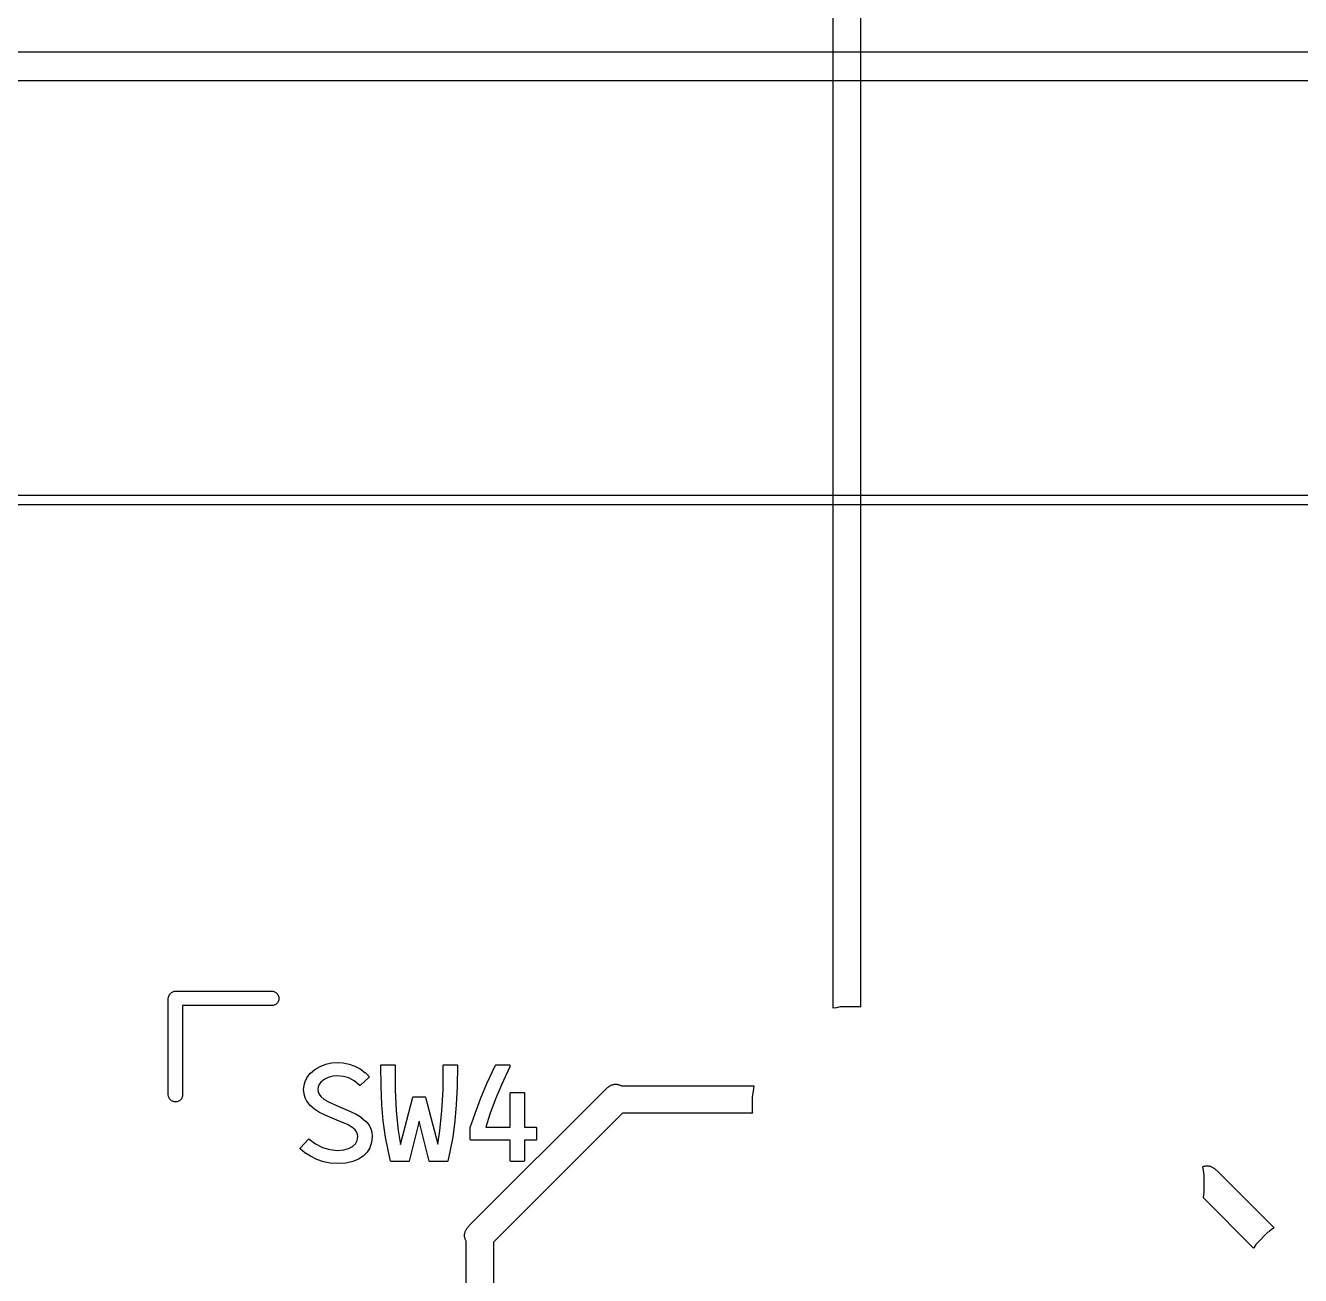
# Model space of a CAD drawing. Extents: x 111.8 to 210.7, y -80.1 to -34.2.
# Drawn here: x 150.94 to 164.18, y -65.68 to -52.7 of the extents above; entities that cross this region are included whole.
import ezdxf

# ---------------------------------------------------------------- set-up
doc = ezdxf.new("R2010")
doc.units = 0
doc.layers.add('BLACK', color=7, linetype='CONTINUOUS')

msp = doc.modelspace()

# ---------------------------------------------------------------- linework, layer by layer
at = {"layer": 'BLACK', "linetype": 'CONTINUOUS'}
for p, q in [((159.324329, -62.901988), (159.324329, -47.016868)), ((159.60648, -47.02638), (159.60648, -62.890926)), ((126.555718, -52.975), (171.564282, -52.975)), ((171.60106, -53.275), (126.51894, -53.275)), ((187.06, -57.675), (112.06, -57.675)), ((114.86704, -57.575), (185.25296, -57.575)), ((152.454999, -62.73764), (152.482035, -62.726441)), ((152.482035, -62.726441), (152.496667, -62.725)), ((152.496667, -62.725), (153.496667, -62.725)), ((153.496667, -62.725), (153.511299, -62.726441)), ((153.511299, -62.726441), (153.538335, -62.73764)), ((152.421667, -62.8), (152.423108, -62.785368)), ((152.421667, -63.8), (152.421667, -62.8)), ((152.423108, -62.785368), (152.434307, -62.758332)), ((152.434307, -62.758332), (152.454999, -62.73764)), ((153.538335, -62.86236), (153.511299, -62.873559)), ((153.538335, -62.73764), (153.559027, -62.758332)), ((153.559027, -62.841668), (153.538335, -62.86236)), ((153.559027, -62.758332), (153.570226, -62.785368)), ((153.570226, -62.814632), (153.559027, -62.841668)), ((153.570226, -62.785368), (153.570226, -62.814632)), ((153.496667, -62.875), (152.571667, -62.875)), ((152.571667, -62.875), (152.571667, -63.8)), ((153.511299, -62.873559), (153.496667, -62.875)), ((159.358247, -62.896616), (159.324329, -62.901988)), ((159.397082, -62.888892), (159.358247, -62.896616)), ((159.407021, -62.888892), (159.397082, -62.888892)), ((159.416965, -62.887317), (159.407021, -62.888892)), ((159.576369, -62.887317), (159.416965, -62.887317)), ((159.586313, -62.888892), (159.576369, -62.887317)), ((159.596252, -62.888892), (159.586313, -62.888892)), ((159.60648, -62.890926), (159.596252, -62.888892)), ((153.944346, -63.536584), (153.997652, -63.505967)), ((153.997652, -63.505967), (153.998376, -63.505625)), ((153.998376, -63.505625), (154.056384, -63.483729)), ((154.056384, -63.483729), (154.05707, -63.483525)), ((154.05707, -63.483525), (154.117034, -63.47026)), ((154.117034, -63.47026), (154.117736, -63.470156)), ((154.117736, -63.470156), (154.17397, -63.465897)), ((154.17397, -63.465897), (154.174678, -63.465894)), ((154.174678, -63.465894), (154.23738, -63.470042)), ((154.23738, -63.470042), (154.238051, -63.470132)), ((154.238051, -63.470132), (154.298525, -63.482483)), ((154.298525, -63.482483), (154.299179, -63.482664)), ((154.299179, -63.482664), (154.357964, -63.50329)), ((154.357964, -63.50329), (154.35859, -63.503559)), ((154.35859, -63.503559), (154.413961, -63.53195)), ((154.629502, -63.493318), (154.630948, -63.489775)), ((154.630653, -63.713315), (154.629502, -63.493318)), ((154.630948, -63.489775), (154.634476, -63.488292)), ((154.634476, -63.488292), (154.771705, -63.488292)), ((154.771705, -63.488292), (154.775241, -63.489756)), ((154.775241, -63.489756), (154.776705, -63.493289)), ((154.776705, -63.493289), (154.776851, -63.750119)), ((155.274156, -63.749962), (155.276318, -63.49325)), ((155.276318, -63.49325), (155.277812, -63.489727)), ((155.277812, -63.489727), (155.281318, -63.488292)), ((155.281318, -63.488292), (155.418521, -63.488292)), ((155.418521, -63.488292), (155.422057, -63.489756)), ((155.423521, -63.493352), (155.420881, -63.713287)), ((155.422057, -63.489756), (155.423521, -63.493292)), ((155.423521, -63.493292), (155.423521, -63.493352)), ((155.73009, -63.682809), (155.818077, -63.491205)), ((155.818077, -63.491205), (155.820883, -63.488604)), ((155.820883, -63.488604), (155.822621, -63.488292)), ((155.822621, -63.488292), (155.964038, -63.488292)), ((155.96857, -63.509388), (155.88067, -63.697921)), ((155.964038, -63.488292), (155.967574, -63.489756)), ((155.967574, -63.489756), (155.969038, -63.493292)), ((155.969038, -63.507275), (155.96857, -63.509388)), ((155.969038, -63.493292), (155.969038, -63.507275)), ((153.842418, -63.661255), (153.859722, -63.625567)), ((153.859722, -63.625567), (153.860248, -63.624713)), ((153.860248, -63.624713), (153.896551, -63.577195)), ((153.896551, -63.577195), (153.897288, -63.576418)), ((153.897288, -63.576418), (153.9436, -63.537108)), ((153.9436, -63.537108), (153.944346, -63.536584)), ((154.040314, -63.641657), (154.005704, -63.669727)), ((154.083032, -63.620528), (154.040314, -63.641657)), ((154.129324, -63.607549), (154.083032, -63.620528)), ((154.174361, -63.603337), (154.129324, -63.607549)), ((154.24099, -63.609083), (154.174361, -63.603337)), ((154.297737, -63.62538), (154.24099, -63.609083)), ((154.350492, -63.654159), (154.297737, -63.62538)), ((154.409165, -63.702972), (154.350492, -63.654159)), ((154.413961, -63.53195), (154.414582, -63.532328)), ((154.414582, -63.532328), (154.463872, -63.567467)), ((154.508143, -63.617375), (154.415758, -63.702799)), ((154.463872, -63.567467), (154.464439, -63.567937)), ((154.464439, -63.567937), (154.508217, -63.610103)), ((154.508349, -63.617173), (154.508143, -63.617375)), ((154.508217, -63.610103), (154.509747, -63.61361)), ((154.509747, -63.61361), (154.508349, -63.617173)), ((153.82773, -63.747099), (153.827731, -63.746281)), ((153.831381, -63.79197), (153.82773, -63.747099)), ((153.827731, -63.746281), (153.831371, -63.702397)), ((153.831371, -63.702397), (153.831525, -63.701514)), ((153.831525, -63.701514), (153.842088, -63.66214)), ((153.842088, -63.66214), (153.842418, -63.661255)), ((153.978375, -63.716631), (153.974954, -63.743895)), ((153.974954, -63.743895), (153.978265, -63.771288)), ((153.978265, -63.771288), (153.987933, -63.795479)), ((153.988441, -63.692244), (153.978375, -63.716631)), ((154.005704, -63.669727), (153.988441, -63.692244)), ((154.412167, -63.704124), (154.409165, -63.702972)), ((154.415758, -63.702799), (154.412167, -63.704124)), ((154.630658, -63.713516), (154.630653, -63.713315)), ((154.639393, -63.905366), (154.630658, -63.713516)), ((154.776851, -63.750119), (154.787866, -63.967534)), ((155.262959, -63.966859), (155.274156, -63.749962)), ((155.420875, -63.713466), (155.411677, -63.905335)), ((155.420881, -63.713287), (155.420875, -63.713466)), ((155.550548, -65.154624), (156.961308, -63.743867)), ((155.664008, -63.842109), (155.730016, -63.68298)), ((155.730016, -63.68298), (155.73009, -63.682809)), ((155.88067, -63.697921), (155.815366, -63.852819)), ((155.971616, -63.780278), (155.97308, -63.776742)), ((155.971616, -64.137917), (155.971616, -63.780278)), ((155.97308, -63.776742), (155.976616, -63.775278)), ((155.976616, -63.775278), (156.11382, -63.775278)), ((156.11382, -63.775278), (156.117356, -63.776742)), ((156.117356, -63.776742), (156.11882, -63.780278)), ((156.11882, -63.780278), (156.11882, -64.137917)), ((156.961308, -63.743867), (156.967921, -63.737461)), ((156.967921, -63.737461), (156.974534, -63.731468)), ((156.974534, -63.731468), (156.981147, -63.725888)), ((156.981147, -63.725888), (156.98776, -63.720722)), ((156.98776, -63.720722), (156.994373, -63.715969)), ((156.994373, -63.715969), (157.000986, -63.711629)), ((157.000986, -63.711629), (157.007599, -63.707703)), ((157.007599, -63.707703), (157.014212, -63.70419)), ((157.014212, -63.70419), (157.020825, -63.70109)), ((157.020825, -63.70109), (157.027438, -63.698404)), ((157.027438, -63.698404), (157.034051, -63.696131)), ((157.034051, -63.696131), (157.040664, -63.694271)), ((157.040664, -63.694271), (157.047277, -63.692824)), ((157.047277, -63.692824), (157.05389, -63.691791)), ((157.05389, -63.691791), (157.060503, -63.691171)), ((157.060503, -63.691171), (157.067116, -63.690964)), ((157.067116, -63.690964), (157.073729, -63.691171)), ((157.073729, -63.691171), (157.080341, -63.691791)), ((157.080341, -63.691791), (157.086954, -63.692824)), ((157.086954, -63.692824), (157.093567, -63.694271)), ((157.093567, -63.694271), (157.10018, -63.696131)), ((157.10018, -63.696131), (157.106793, -63.698404)), ((157.106793, -63.698404), (157.113406, -63.70109)), ((157.113406, -63.70109), (157.120018, -63.70419)), ((157.120018, -63.70419), (157.126631, -63.707703)), ((157.126631, -63.707703), (157.128137, -63.708597)), ((157.128137, -63.708597), (158.501675, -63.708597)), ((158.493283, -63.76158), (158.485559, -63.800415)), ((158.501675, -63.708597), (158.493283, -63.76158)), ((152.423108, -63.814632), (152.421667, -63.8)), ((152.434307, -63.841668), (152.423108, -63.814632)), ((152.454999, -63.86236), (152.434307, -63.841668)), ((152.482035, -63.873559), (152.454999, -63.86236)), ((152.511299, -63.873559), (152.482035, -63.873559)), ((152.538335, -63.86236), (152.511299, -63.873559)), ((152.559027, -63.841668), (152.538335, -63.86236)), ((152.570226, -63.814632), (152.559027, -63.841668)), ((152.571667, -63.8), (152.570226, -63.814632)), ((153.831537, -63.792866), (153.831381, -63.79197)), ((153.84194, -63.831472), (153.831537, -63.792866)), ((153.842295, -63.832406), (153.84194, -63.831472)), ((153.859015, -63.86586), (153.842295, -63.832406)), ((153.859563, -63.866723), (153.859015, -63.86586)), ((153.894827, -63.911396), (153.859563, -63.866723)), ((153.895507, -63.912102), (153.894827, -63.911396)), ((153.940782, -63.950716), (153.895507, -63.912102)), ((153.987933, -63.795479), (154.004369, -63.817511)), ((154.004369, -63.817511), (154.03812, -63.84644)), ((154.03812, -63.84644), (154.084204, -63.873892)), ((154.084204, -63.873892), (154.194499, -63.922709)), ((154.194499, -63.922709), (154.314165, -63.97314)), ((154.639409, -63.905596), (154.639393, -63.905366)), ((154.65468, -64.071994), (154.639409, -63.905596)), ((154.831718, -64.314768), (154.961472, -63.823818)), ((154.961472, -63.823818), (154.963791, -63.820774)), ((154.963791, -63.820774), (154.966306, -63.820096)), ((154.966306, -63.820096), (155.086717, -63.820096)), ((155.086717, -63.820096), (155.090253, -63.82156)), ((155.090253, -63.82156), (155.09155, -63.823815)), ((155.09155, -63.823815), (155.22119, -64.312993)), ((155.411663, -63.90554), (155.396818, -64.071981)), ((155.411677, -63.905335), (155.411663, -63.90554)), ((155.606602, -63.996148), (155.663941, -63.842279)), ((155.663941, -63.842279), (155.664008, -63.842109)), ((155.815366, -63.852819), (155.760424, -64.002672)), ((158.485559, -63.810353), (158.483984, -63.820298)), ((158.483984, -63.820298), (158.483984, -63.979701)), ((158.485559, -63.800415), (158.485559, -63.810353)), ((153.941364, -63.951144), (153.940782, -63.950716)), ((153.993155, -63.983738), (153.941364, -63.951144)), ((153.993585, -63.983979), (153.993155, -63.983738)), ((154.051704, -64.012995), (153.993585, -63.983979)), ((154.052053, -64.013154), (154.051704, -64.012995)), ((154.172449, -64.062119), (154.052053, -64.013154)), ((154.314165, -63.97314), (154.314453, -63.973273)), ((154.314453, -63.973273), (154.37215, -64.002023)), ((154.37215, -64.002023), (154.37254, -64.00224)), ((154.37254, -64.00224), (154.424753, -64.034367)), ((154.424753, -64.034367), (154.42532, -64.034773)), ((154.42532, -64.034773), (154.471199, -64.072734)), ((154.787866, -63.967534), (154.808965, -64.172086)), ((155.242818, -64.170816), (155.262959, -63.966859)), ((155.557521, -64.141316), (155.60655, -63.996293)), ((155.60655, -63.996293), (155.606602, -63.996148)), ((155.760424, -64.002672), (155.71881, -64.137917)), ((157.13765, -63.990751), (155.797435, -65.330967)), ((158.485559, -63.990751), (157.13765, -63.990751)), ((158.483984, -63.979701), (158.485559, -63.989645)), ((158.485559, -63.989645), (158.485559, -63.990751)), ((154.282007, -64.108863), (154.172449, -64.062119)), ((154.327599, -64.135434), (154.282007, -64.108863)), ((154.361127, -64.163211), (154.327599, -64.135434)), ((154.377596, -64.184322), (154.361127, -64.163211)), ((154.387233, -64.207516), (154.377596, -64.184322)), ((154.471199, -64.072734), (154.471908, -64.073452)), ((154.471908, -64.073452), (154.507239, -64.117374)), ((154.507239, -64.117374), (154.507798, -64.118238)), ((154.507798, -64.118238), (154.524592, -64.15119)), ((154.524592, -64.15119), (154.524956, -64.152127)), ((154.524956, -64.152127), (154.535322, -64.189592)), ((154.654706, -64.072221), (154.65468, -64.071994)), ((154.677704, -64.238646), (154.654706, -64.072221)), ((154.808965, -64.172086), (154.831718, -64.314768)), ((155.02651, -64.072681), (154.923531, -64.488502)), ((155.12943, -64.488501), (155.02651, -64.072681)), ((155.22119, -64.312993), (155.242818, -64.170816)), ((155.396794, -64.072196), (155.374657, -64.238635)), ((155.396818, -64.071981), (155.396794, -64.072196)), ((155.557258, -64.142917), (155.557521, -64.141316)), ((155.557258, -64.266077), (155.557258, -64.142917)), ((155.71881, -64.137917), (155.971616, -64.137917)), ((156.11882, -64.137917), (156.239849, -64.137917)), ((156.239849, -64.137917), (156.243385, -64.139381)), ((156.243385, -64.139381), (156.244849, -64.142917)), ((156.244849, -64.142917), (156.244849, -64.266077)), ((153.79125, -64.355123), (153.879483, -64.25993)), ((153.879483, -64.25993), (153.88296, -64.258333)), ((153.88296, -64.258333), (153.886207, -64.259372)), ((153.886207, -64.259372), (153.950255, -64.30886)), ((153.950255, -64.30886), (154.022904, -64.346173)), ((154.333887, -64.338262), (154.365835, -64.309002)), ((154.365835, -64.309002), (154.384188, -64.27496)), ((154.384188, -64.27496), (154.390523, -64.233823)), ((154.390523, -64.233823), (154.387233, -64.207516)), ((154.532886, -64.29592), (154.515653, -64.348449)), ((154.533111, -64.294853), (154.532886, -64.29592)), ((154.539094, -64.23439), (154.533111, -64.294853)), ((154.535322, -64.189592), (154.535485, -64.190506)), ((154.535485, -64.190506), (154.5391, -64.233479)), ((154.5391, -64.233479), (154.539094, -64.23439)), ((154.677741, -64.238873), (154.677704, -64.238646)), ((154.703188, -64.376224), (154.677741, -64.238873)), ((155.37462, -64.23887), (155.349662, -64.376214)), ((155.374657, -64.238635), (155.37462, -64.23887)), ((155.558722, -64.269613), (155.557258, -64.266077)), ((155.562258, -64.271077), (155.558722, -64.269613)), ((155.971616, -64.271077), (155.562258, -64.271077)), ((155.971616, -64.4873), (155.971616, -64.271077)), ((156.239849, -64.271077), (156.11882, -64.271077)), ((156.11882, -64.271077), (156.11882, -64.4873)), ((156.243385, -64.269613), (156.239849, -64.271077)), ((156.244849, -64.266077), (156.243385, -64.269613)), ((153.789944, -64.359037), (153.791036, -64.35537)), ((153.791765, -64.362403), (153.789944, -64.359037)), ((153.791036, -64.35537), (153.79125, -64.355123)), ((153.840662, -64.402117), (153.791765, -64.362403)), ((153.841134, -64.402457), (153.840662, -64.402117)), ((153.89778, -64.438414), (153.841134, -64.402457)), ((153.898253, -64.438679), (153.89778, -64.438414)), ((153.963497, -64.470781), (153.898253, -64.438679)), ((154.022904, -64.346173), (154.10072, -64.369579)), ((154.10072, -64.369579), (154.178619, -64.377256)), ((154.178619, -64.377256), (154.242991, -64.372332)), ((154.242991, -64.372332), (154.293873, -64.358877)), ((154.293873, -64.358877), (154.333887, -64.338262)), ((154.445161, -64.438288), (154.397909, -64.469499)), ((154.445974, -64.437618), (154.445161, -64.438288)), ((154.486204, -64.396622), (154.445974, -64.437618)), ((154.486901, -64.395728), (154.486204, -64.396622)), ((154.515168, -64.349498), (154.486901, -64.395728)), ((154.515653, -64.348449), (154.515168, -64.349498)), ((154.703245, -64.376493), (154.703188, -64.376224)), ((154.730454, -64.48848), (154.703245, -64.376493)), ((155.349603, -64.376493), (155.32257, -64.488473)), ((155.349662, -64.376214), (155.349603, -64.376493)), ((153.964042, -64.471011), (153.963497, -64.470781)), ((154.032369, -64.495094), (153.964042, -64.471011)), ((154.03303, -64.495277), (154.032369, -64.495094)), ((154.103764, -64.509738), (154.03303, -64.495277)), ((154.104436, -64.509828), (154.103764, -64.509738)), ((154.178233, -64.514698), (154.104436, -64.509828)), ((154.178878, -64.514699), (154.178233, -64.514698)), ((154.266036, -64.509182), (154.178878, -64.514699)), ((154.266767, -64.509081), (154.266036, -64.509182)), ((154.338054, -64.49381), (154.266767, -64.509081)), ((154.338887, -64.493554), (154.338054, -64.49381)), ((154.397033, -64.46996), (154.338887, -64.493554)), ((154.397909, -64.469499), (154.397033, -64.46996)), ((154.731777, -64.490836), (154.730454, -64.48848)), ((154.735313, -64.4923), (154.731777, -64.490836)), ((154.918678, -64.4923), (154.735313, -64.4923)), ((154.92126, -64.491582), (154.918678, -64.4923)), ((154.923531, -64.488502), (154.92126, -64.491582)), ((155.130748, -64.490836), (155.12943, -64.488501)), ((155.134284, -64.4923), (155.130748, -64.490836)), ((155.31771, -64.4923), (155.134284, -64.4923)), ((155.320317, -64.491566), (155.31771, -64.4923)), ((155.32257, -64.488473), (155.320317, -64.491566)), ((155.97308, -64.490836), (155.971616, -64.4873)), ((155.976616, -64.4923), (155.97308, -64.490836)), ((156.11382, -64.4923), (155.976616, -64.4923)), ((156.117356, -64.490836), (156.11382, -64.4923)), ((156.11882, -64.4873), (156.117356, -64.490836)), ((163.162706, -64.545478), (163.164231, -64.544859)), ((163.176144, -64.630321), (163.162706, -64.545478)), ((163.164231, -64.544859), (163.170844, -64.542586)), ((163.170844, -64.542586), (163.177457, -64.540726)), ((163.177457, -64.540726), (163.18407, -64.53928)), ((163.18407, -64.53928), (163.190683, -64.538246)), ((163.190683, -64.538246), (163.197295, -64.537626)), ((163.197295, -64.537626), (163.203908, -64.53742)), ((163.203908, -64.53742), (163.210521, -64.537626)), ((163.210521, -64.537626), (163.217134, -64.538246)), ((163.217134, -64.538246), (163.223747, -64.53928)), ((163.223747, -64.53928), (163.23036, -64.540726)), ((163.23036, -64.540726), (163.236973, -64.542586)), ((163.236973, -64.542586), (163.243586, -64.544859)), ((163.243586, -64.544859), (163.250199, -64.547546)), ((163.250199, -64.547546), (163.256812, -64.550645)), ((163.256812, -64.550645), (163.263425, -64.554158)), ((163.263425, -64.554158), (163.270038, -64.558085)), ((163.270038, -64.558085), (163.276651, -64.562424)), ((163.276651, -64.562424), (163.283264, -64.567177)), ((163.283264, -64.567177), (163.289877, -64.572344)), ((163.289877, -64.572344), (163.29649, -64.577923)), ((163.29649, -64.577923), (163.303103, -64.583916)), ((163.303103, -64.583916), (163.309716, -64.590322)), ((163.176144, -64.809679), (163.176144, -64.630321)), ((163.309716, -64.590322), (163.900668, -65.181271)), ((163.166532, -64.870365), (163.176144, -64.809679)), ((163.687293, -65.391125), (163.166532, -64.870365)), ((155.497854, -65.253819), (155.498474, -65.247206)), ((155.498474, -65.247206), (155.499507, -65.240593)), ((155.499507, -65.240593), (155.500954, -65.23398)), ((155.500954, -65.23398), (155.502814, -65.227367)), ((155.502814, -65.227367), (155.505087, -65.220754)), ((155.505087, -65.220754), (155.507773, -65.214141)), ((155.507773, -65.214141), (155.510873, -65.207528)), ((155.510873, -65.207528), (155.514386, -65.200915)), ((155.514386, -65.200915), (155.518312, -65.194302)), ((155.518312, -65.194302), (155.522651, -65.187689)), ((155.522651, -65.187689), (155.527404, -65.181076)), ((155.527404, -65.181076), (155.53257, -65.174463)), ((155.53257, -65.174463), (155.53815, -65.16785)), ((155.53815, -65.16785), (155.544142, -65.161237)), ((155.544142, -65.161237), (155.550548, -65.154624)), ((163.83695, -65.227567), (163.724234, -65.340283)), ((163.845093, -65.22165), (163.83695, -65.227567)), ((163.852123, -65.214621), (163.845093, -65.22165)), ((163.885053, -65.192617), (163.852123, -65.214621)), ((163.900668, -65.181271), (163.885053, -65.192617)), ((155.497648, -65.260432), (155.497854, -65.253819)), ((155.497854, -65.267045), (155.497648, -65.260432)), ((155.498474, -65.273658), (155.497854, -65.267045)), ((155.499507, -65.280271), (155.498474, -65.273658)), ((155.500954, -65.286884), (155.499507, -65.280271)), ((155.502814, -65.293497), (155.500954, -65.286884)), ((155.505087, -65.30011), (155.502814, -65.293497)), ((155.507773, -65.306723), (155.505087, -65.30011)), ((155.510873, -65.313336), (155.507773, -65.306723)), ((155.514386, -65.319949), (155.510873, -65.313336)), ((155.515284, -65.321461), (155.514386, -65.319949)), ((155.515284, -66.133463), (155.515284, -65.321461)), ((155.797435, -65.330967), (155.797435, -66.123863)), ((163.711288, -65.355456), (163.689284, -65.388386)), ((163.718317, -65.348426), (163.711288, -65.355456)), ((163.724234, -65.340283), (163.718317, -65.348426)), ((163.689284, -65.388386), (163.687293, -65.391125))]:
    msp.add_line(p, q, dxfattribs=at)

doc.saveas('drawing.dxf')
